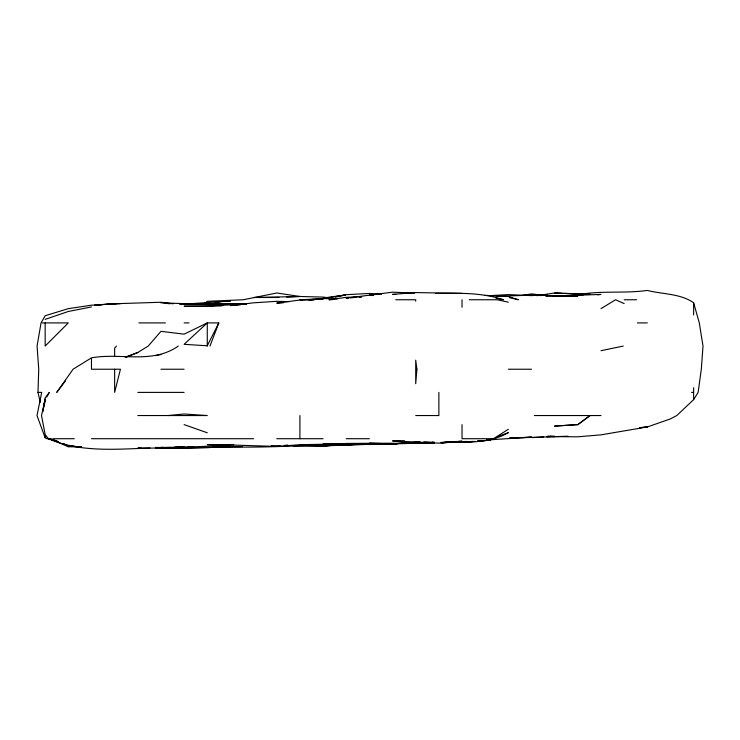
<?xml version="1.0" encoding="UTF-8"?>
<svg xmlns="http://www.w3.org/2000/svg" width="740" height="740" viewBox="0 0 740 740"><rect width="100%" height="100%" fill="white"/><g stroke="black" fill="none" stroke-linecap="round" stroke-linejoin="round"><path stroke-width="1.11" d="M40.275 402.32L37.981 392.394L38.739 369.232L37.065 346.07L41.052 322.908L45.159 315.739L68.311 308.654L91.473 305.195L114.635 303.752L160.95 302.253L173.086 303.807M44.493 404.373L45.159 399.896M42.948 411.135L45.159 397.88L49.321 392.394L46.722 397.084M42.994 411.163L45.159 399.082L41.523 415.547L45.159 434.574L48.424 438.709C80.262 452.704 116.05 449.134 149.924 448.079M209.975 346.07L218.809 322.908L207.274 322.908L184.112 334.166L160.95 331.326L148.213 346.07L137.797 352.508L126.216 357.263M218.809 322.908L207.274 345.793L184.112 344.322L207.274 322.908L207.274 346.07M546.952 436.582L577.829 436.804L600.991 434.852L647.306 426.962L670.468 418.886L676.795 415.547L693.63 399.628L698.135 392.394L701.317 369.232L703 346.07L699.3 322.908L693.63 302.799C680.837 293.549 662.272 294.279 647.306 290.432C624.199 293.715 600.815 290.284 577.829 294.816L583.342 294.816M65.592 380.712L56.73 392.394L73.057 369.232L91.473 357.855C120.49 352.499 152.218 364.432 178.285 346.07M116.458 346.07L114.635 348.17L114.635 356.245M577.829 424.695L590.03 415.547L577.829 424.594L554.667 426.101L577.829 424.594M204.49 303.363L207.274 301.31L243.275 299.756L276.751 292.985L299.913 296.481L323.075 297.082L328.569 297.822M508.352 429.274L493.478 438.709L462.028 438.709L462.028 424.658M600.991 308.636L615.578 299.756L624.153 303.585M497.548 436.683L508.352 432.623C487.882 444.509 463.73 441.725 441.077 442.687M125.162 357.124L137.797 352.508M45.159 319.375L68.311 311.475L91.473 306.933M155.437 355.663L160.95 354.506M335.202 297.166L345.127 295.094M600.991 350.704L623.246 346.07M486.263 440.504L494.857 438.709L486.263 440.448M486.245 440.476L495.707 438.709M324.175 298.507L346.237 294.696L369.389 293.438L381.526 294.159M521.589 295.547L531.514 293.882L542.54 295.177M537.027 295.686L554.667 292.985L583.342 294.132M323.075 298.044L345.127 295.01M597.679 294.853L600.991 294.409L545.852 296.389M179.7 304.436L230.436 301.032L223.813 301.587M540.33 295.602L542.54 295.371M209.476 306.027L230.436 303.89L245.874 304.038L207.274 305.999L184.112 306.221L207.274 306.249M167.999 415.547L184.112 413.993L207.274 415.547L137.797 415.547M352.851 444.333L323.075 445.804L331.899 445.119M280.062 445.813L271.238 445.85M284.475 445.388L287.777 445.073M207.274 305.999L230.436 303.89L207.274 304.39L160.95 302.864M398.065 443.602L371.6 444.333L392.552 443.917L420.126 442.002L392.552 443.787L346.237 444.916L356.162 444.389M473.064 441.364L462.028 442.307L475.265 441.401M477.476 440.985L480.778 440.707M214.988 302.336L220.511 301.874M194.037 446.618L184.112 447.432L155.437 447.811M435.564 293.429C458.282 293.151 481.657 292.346 503.459 299.756L495.939 298.229M552.466 296.407L577.829 296.185L531.514 295.131L496.216 296.361M355.052 444.352L323.075 446.081L293.299 445.85M240.361 304.815L230.436 305.583L253.589 302.817L276.751 301.328L288.887 301.661M348.438 297.98L346.237 298.155L392.552 292.171L414.613 293.142M350.64 297.813L355.052 297.471M359.464 297.129L361.675 296.953M210.585 447.349L184.112 447.996L155.437 447.423M213.888 447.089L220.511 446.572M102.499 304.658L94.785 305.232L114.635 303.604L120.148 303.789M104.71 304.492L116.837 303.807M335.202 445.119L323.075 446.026L299.913 445.221L323.075 445.425C286.315 445.665 249.51 448.792 212.787 445.859M345.127 444.379L340.714 444.712L349.539 444.37M314.25 299.719L299.913 299.756L323.075 298.701M441.077 442.585L462.028 441.651L441.077 442.64L462.028 442.104L441.077 442.631L447.691 442.15M449.901 442.002L462.028 441.179L438.875 443.149L392.552 440.901L404.688 440.874M464.239 441.549L466.44 441.401M486.319 440.041L531.514 437.1L521.589 437.553M477.476 441.253L485.19 440.726M546.952 294.613L531.514 295.621L508.352 294.594L490.703 295.63M382.626 443.575L369.389 443.288L392.552 443.473L323.075 443.954L369.389 443.288L396.964 443.639M532.615 437.618L543.641 436.979M546.952 436.794L554.667 436.35L546.952 436.406M283.374 302.799L276.751 303.132L299.913 300.024L313.991 299.413M278.962 297.48L253.589 297.508L299.913 296.481L286.676 297.11M180.801 304.529L184.112 304.371M242.563 446.59L184.112 448.218L160.95 447.45L184.112 447.432L230.436 444.981L276.751 446.433L299.913 444.721L346.237 443.769L340.714 443.639M518.278 437.71L509.453 438.117L567.904 436.221M434.463 442.724L392.552 443.917M313.834 299.543L309.218 299.756L323.075 298.553L337.412 298.932M318.45 299.33L323.075 299.117L316.267 299.339M361.675 296.694L346.237 297.36L328.949 299.756L332.408 299.635M327.487 445.119L325.276 445.221L369.389 444.37M340.714 444.536L344.026 444.389M170.875 447.33L155.437 447.894M174.187 447.21L184.112 446.831L160.95 448.052L137.797 448.116L141.1 448.061M441.077 442.437L448.801 442.168M227.125 304.529L245.874 304.196M434.463 442.835L372.701 443.63M242.563 304.51L245.874 304.427L184.112 303.881M216.099 445.323L224.923 445.11M227.125 445.055L230.436 444.981L207.274 444.611L233.738 444.731M230.436 304.492L245.874 304.325M499.528 295.63L503.94 295.593M307.849 299.756L314.371 299.728M210.585 305.99L221.612 305.962M462.028 293.392L415.714 292.578L392.552 294.372L395.863 294.455M395.771 299.756L415.714 299.756L415.714 301.125M469.253 299.756L497.262 299.756L508.352 302.197M624.153 299.756L636.622 299.756M42.263 322.908L68.311 322.908L45.159 346.07L45.159 322.908M138.917 322.908L165.399 322.908M184.112 322.908L189.033 322.908M637.38 322.908L647.306 322.908M160.95 369.232L184.112 369.232M508.352 369.232L531.514 369.232M37.981 392.394L41.699 392.394L37 415.547L45.159 437.803L58.59 441.66M137.797 392.394L184.112 392.394M691.548 392.394L693.63 392.394M415.714 415.547L438.875 415.547L438.875 392.394M534.382 415.547L600.991 415.547M46.713 438.709L50.413 438.709M52.956 438.709L74.287 438.709M91.473 438.709L253.589 438.709M276.751 438.709L323.075 438.709M346.237 438.709L369.389 438.709M346.237 443.399L369.389 443.547M373.802 295.232L369.389 295.14L372.701 295.593M384.828 443.621L392.552 443.787L388.139 443.611M589.965 293.9L554.667 293.234L561.29 293.419M314.25 445.11L318.663 445.212L315.351 445.119M74.934 446.414L68.311 446.257L81.548 446.886M564.592 293.512L580.04 294.104M424.538 442.141L434.463 442.464L423.428 442.132M160.95 447.413L184.112 448.218M207.274 303.705L223.813 304.482M485.19 295.362L508.352 296.536L518.37 299.756L509.462 297.619M213.888 445.868L224.923 446.433M228.225 446.599L230.436 446.71L207.274 447.598L179.7 447.312M548.053 436.221L554.667 436.618L550.255 436.267M74.934 446.322L68.311 445.915L63.335 443.51M79.347 446.599L81.548 446.738L68.311 446.812L51.152 439.162M432.253 442.159L434.463 442.335M164.262 303.206L169.774 303.761M53.909 440.198L48.368 438.709L57.812 441.623M51.217 439.07L56.555 440.883M184.112 424.612L207.274 432.771M693.63 302.799L693.63 314.925M693.63 387.732L693.63 399.628M462.028 299.756L462.028 307.276M299.913 415.547L299.913 438.709M114.635 369.232L114.635 392.394L120.444 369.232L91.473 369.232L91.473 358.798M45.159 435.333L45.159 437.803M416.907 369.232L415.714 383.746L415.714 360.149L416.907 369.232M647.306 426.962L639.591 427.711L647.306 426.962"/></g></svg>
